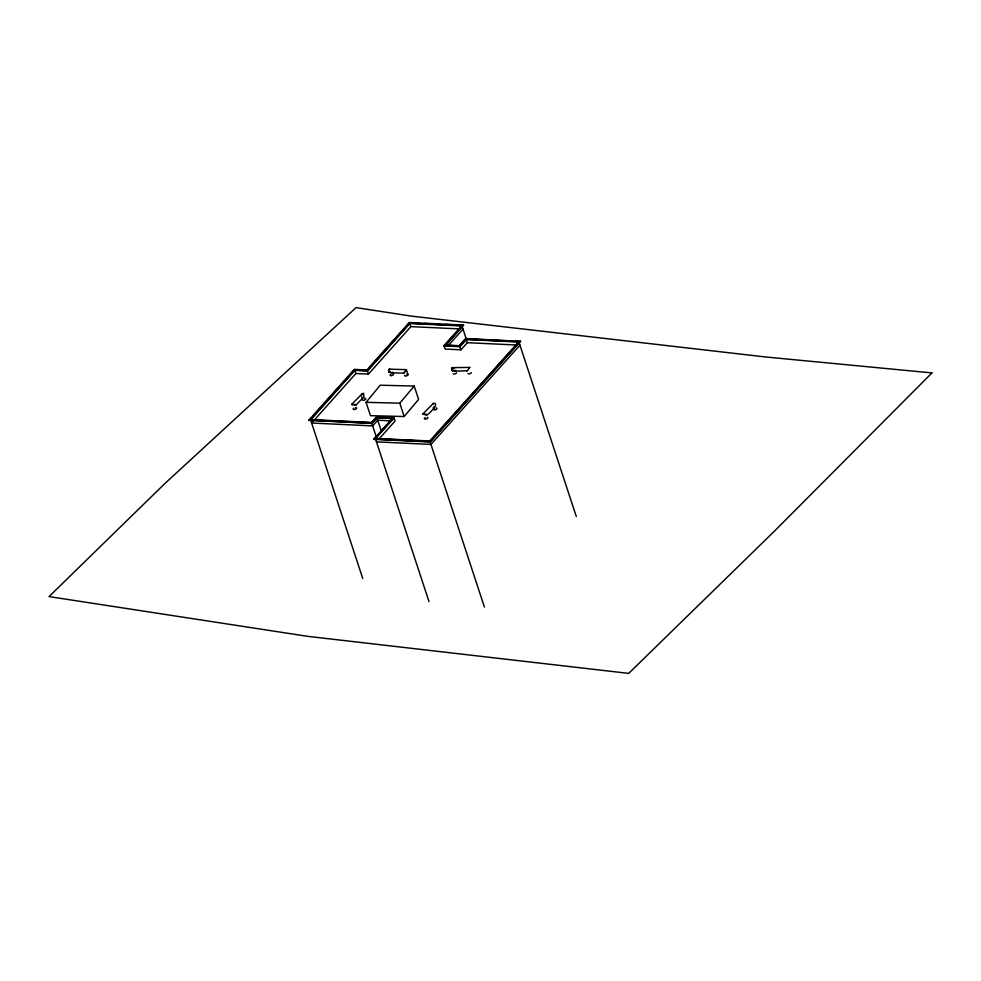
<?xml version="1.0" encoding="UTF-8"?>
<svg xmlns="http://www.w3.org/2000/svg" width="981" height="981" viewBox="0 0 981 981"><rect width="100%" height="100%" fill="white"/><g stroke="black" fill="none" stroke-linecap="round" stroke-linejoin="round"><path stroke-width="1.47" d="M354.73 405.251L355.245 404.405M389.898 371.738L389.175 372.253L389.567 371.431M389.58 372.4L389.702 371.517L388.917 371.885M452.499 370.683L452.18 369.788M389.003 371.738L389.371 372.228M407.998 374.619L406.367 369.629L389.273 369.187L388.464 370.168L389.482 372.265M355.662 405.398L354.889 404.442L355.416 405.214M426.195 414.374L426.036 415.061M355.343 405.043L354.852 404.871M426.294 414.705L426.036 414.313M451.983 370.107L452.915 370.659L451.983 369.911M452.572 370.413L452.449 369.776M361.315 396.128L362.136 393.786L363.632 393.271L363.828 396.962L355.723 405.337M426.367 414.534L426.907 414.938C427.152 415.956 441.021 402.026 433.32 403.387L422.848 414.007L424.368 414.632M422.909 413.945L426.563 414.767M388.954 371.848L389.764 372.277M432.744 404.454L433.32 403.387M452.854 370.61L452.682 369.947L452.315 370.744M355.33 405.276L354.901 404.515M354.852 404.712L351.664 404.405L352.694 404.883M467.164 371.014L469.727 367.409L452.106 367.642C449.997 368.684 453.406 371.37 454.926 371.174L467.385 370.732M392.743 372.24L391.431 372.78L389.285 371.554M391.922 372.829L403.78 373.136L406.367 369.629L405.607 370.818M469.703 367.446L469.163 368.243M452.364 370.413L452.302 369.763M452.131 370.536L452.082 369.947M404.601 372.155L403.78 373.136M366.085 402.333L380.211 385.202L414.203 386.06L418.593 399.402L404.172 416.52L370.475 415.674L366.085 402.333L399.794 403.179L414.203 386.06M308.905 420.211L371.946 423.179L377.023 417.489L392.461 418.495L377.121 417.783L372.044 423.461L308.905 420.211L354.337 369.383L366.894 369.984L409.335 322.504L463.486 325.042L445.705 345.324L463.486 325.042M309.003 420.506L311.026 418.237M313.037 415.981L344.331 380.971M346.354 378.715L354.435 369.678L366.894 369.984M362.725 578.434L310.499 419.598L354.754 370.095L367.311 370.683L409.751 323.203L461.892 325.655L466.355 339.242M460.04 328.942L410.88 326.636L368.439 374.104L355.882 373.516L311.627 423.032L372.657 425.889L377.734 420.211L390.757 420.824M370.021 366.869L401.339 331.836M403.363 329.567L409.433 322.786L418.458 323.215M310.499 419.598L371.529 422.468L376.606 416.79L393.97 417.599L395.085 421.021L379.414 438.568M516.95 345.018L467.324 342.688L460.947 349.812L445.141 349.077L444.013 345.655L461.892 325.655M448.121 345.741L463.02 329.076M445.607 345.042L459.402 345.692L465.779 338.555L520.519 341.4L430.328 441.977L373.847 439.329L392.375 418.213M373.847 439.329L378.752 433.847M380.702 431.652L386.588 425.08M389.531 421.793L392.461 418.495M429.004 601.611L375.343 438.433L393.97 417.599M444.013 345.655L459.819 346.391L466.196 339.254L518.826 341.731L576.301 516.533M375.343 438.433L429.813 440.984L518.826 341.731M373.749 439.047L430.23 441.695L520.42 341.118M519.955 345.153L430.941 444.418L376.471 441.855M351.664 404.405L362.136 393.786M363.51 397.452L361.707 397.685M434.693 407.041L433.185 407.556M355.122 404.773L355.343 404.773M454.926 371.174L455.65 370.205M424.466 323.497L439.513 324.196M445.533 324.478L463.584 325.324M473.467 339.193L488.648 339.904M493.198 340.125L509.899 340.91M515.969 341.192L520.519 341.4M445.705 345.324L455.356 345.778M452.106 367.642L454.24 368.439M389.273 369.187L390.315 369.396M466.196 339.254L467.324 342.688M465.779 338.555L459.402 345.692M459.819 346.391L460.947 349.812M409.751 323.203L410.88 326.636M429.813 440.984L484.418 607.08M399.794 403.179L404.172 416.52M367.311 370.683L368.439 374.104M376.606 416.79L381.535 431.763M354.754 370.095L355.882 373.516M371.529 422.468L376.459 437.452M355.453 407.593A1.79 0.834 -18.2 0 1 356.41 408.599A1.79 0.834 -18.2 0 1 353.834 409.506A1.79 0.834 -18.2 0 1 353.773 408.194M364.576 398.347A1.79 0.834 -18.2 0 1 365.655 399.181A1.79 0.834 -18.2 0 1 363.485 400.273A1.79 0.834 -18.2 0 1 362.406 399.439M456.423 372.829A1.79 0.834 -18.2 0 1 456.042 373.332M455.711 373.565A1.79 0.834 -18.2 0 1 453.124 373.798M471.346 372.633A1.79 0.834 -18.2 0 1 470.635 373.369M470.242 373.577A1.79 0.834 -18.2 0 1 468.047 373.602M393.001 373.773A1.79 0.834 -18.2 0 1 392.952 375.073A1.79 0.834 -18.2 0 1 390.438 375.564A1.79 0.834 -18.2 0 1 390.916 374.178M406.686 374.129A1.79 0.834 -18.2 0 1 407.949 374.865A1.79 0.834 -18.2 0 1 405.889 376.017A1.79 0.834 -18.2 0 1 404.613 375.294M427.385 417.256A1.79 0.834 -18.2 0 1 427.115 418.605A1.79 0.834 -18.2 0 1 424.626 418.985A1.79 0.834 -18.2 0 1 425.325 417.563M436.165 407.937A1.79 0.834 -18.2 0 1 436.557 409.114A1.79 0.834 -18.2 0 1 434.031 409.837A1.79 0.834 -18.2 0 1 434.08 408.537M354.852 370.377L310.597 419.893L371.627 422.75L376.704 417.072L394.055 417.894L375.441 438.715L429.911 441.278L518.924 342.013L466.294 339.549L459.917 346.685L444.111 345.937L461.99 325.937L409.85 323.497L367.409 370.965L354.852 370.377M931.95 372.915L775.713 529.887L628.711 673.383L308.022 636.387L49.05 596.595L164.894 483.51L356.066 307.617L411.247 316.103L765.18 356.937L931.95 372.915"/></g></svg>
